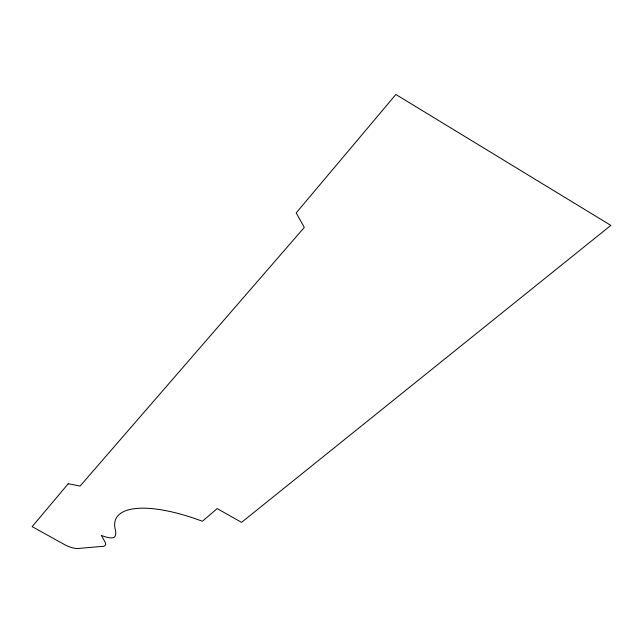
<?xml version="1.0" encoding="UTF-8"?>
<svg xmlns="http://www.w3.org/2000/svg" width="643" height="643" viewBox="0 0 643 643"><rect width="100%" height="100%" fill="white"/><g stroke="black" fill="none" stroke-linecap="round" stroke-linejoin="round"><path stroke-width="0.96" d="M68.246 483.737L32.15 526.625L66.173 545.489A16.188 5.24 27.3 0 0 77.851 548.503L101.168 546.486A17.015 5.618 27.2 0 0 105.026 542.033L101.369 535.394A15.995 5.377 27.1 0 0 114.993 536.35A68.954 23.14 27.7 0 0 115.555 530.588A105.894 36.498 25.8 0 1 202.384 521.272L217.157 508.589L241.559 522.365L610.85 225.396L395.871 94.481L296.198 212.905L304.324 227.381L80.102 486.052L68.246 483.737"/></g></svg>
